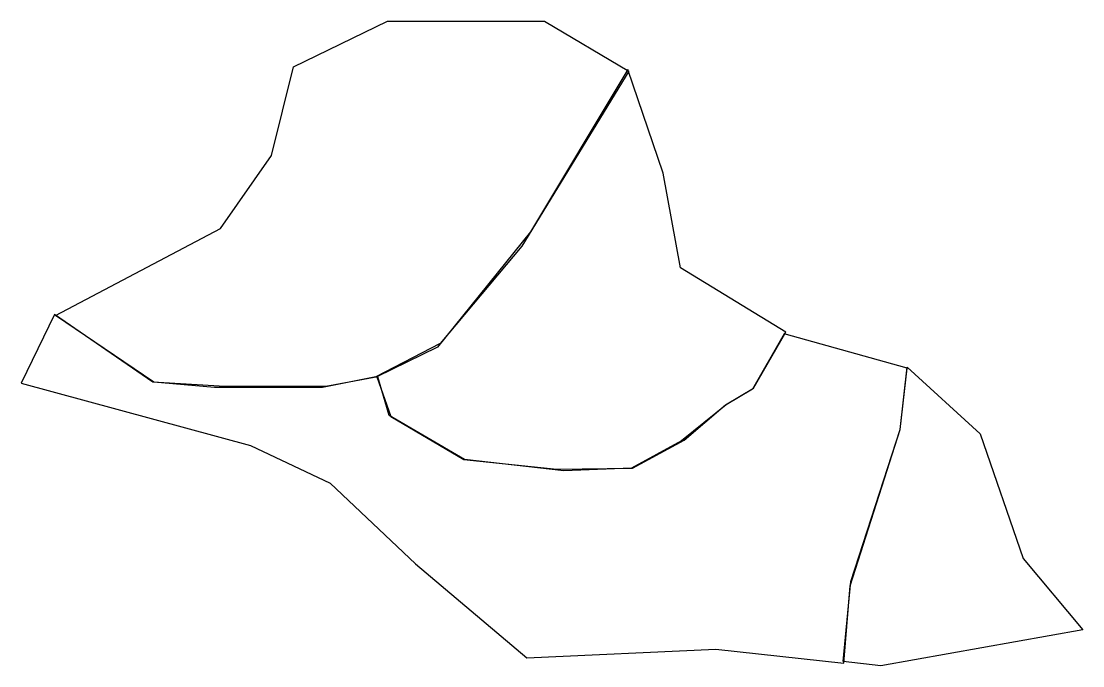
# Model space of a CAD drawing. Extents: x -311 to 379, y 246 to 665.
import ezdxf

# ---------------------------------------------------------------- set-up
doc = ezdxf.new("R2010")
doc.units = 0
doc.layers.add('Layer_1', color=7, linetype='CONTINUOUS')

msp = doc.modelspace()

# ---------------------------------------------------------------- linework, layer by layer
at = {"layer": 'Layer_1', "color": 7}
for points in [[(-289.142856, 473.714284), (-181.714288, 530.285716), (-148.571432, 577.714284), (-134.285712, 635.428572), (-73.142858, 665.14286), (29.142857, 665.14286), (84, 632.571428), (14.285714, 518.85714), (-38.857143, 455.428572), (-80.571432, 433.714284), (-115.428568, 426.85714), (-185.714288, 426.85714), (-225.142856, 430.285716), (-289.142856, 473.714284)], [(83.428568, 633.714284), (20, 528.000004), (-40.571429, 453.14286), (-80, 433.714284), (-70.857143, 408.000004), (-23.428571, 380.000004), (37.142857, 373.714284), (86.285712, 374.285716), (120, 392.571428), (146.857144, 415.428572), (165.142856, 426.285716), (186.285712, 462.85714), (117.714288, 504.571428), (106.285712, 566.285716), (83.428568, 633.714284)], [(-289.714288, 474.285716), (-311.428568, 429.714284), (-162.285712, 389.14286), (-110.285712, 364.571428), (-54.857143, 312.000004), (17.714286, 250.85714), (140.571432, 256.571428), (224, 247.428572), (228, 297.714284), (260.571432, 399.428572), (265.142856, 439.428572), (185.142856, 461.714284), (164.571432, 425.714284), (147.428568, 415.428572), (118.285712, 392.000004), (85.714288, 374.285716), (41.714286, 372.571428), (-22.857143, 380.000004), (-72, 408.571428), (-79.428571, 433.714284), (-113.142856, 427.428572), (-178.857144, 427.428572), (-225.714288, 430.285716), (-289.714288, 474.285716)], [(379.428568, 269.14286), (248, 245.714284), (223.428568, 248.571428), (228.571432, 300.571428), (260.571432, 399.428572), (265.142856, 440.000004), (312.571432, 396.571428), (340.571432, 315.428572), (379.428568, 269.14286)]]:
    msp.add_lwpolyline(points, close=True, dxfattribs=at)

doc.saveas('drawing.dxf')
